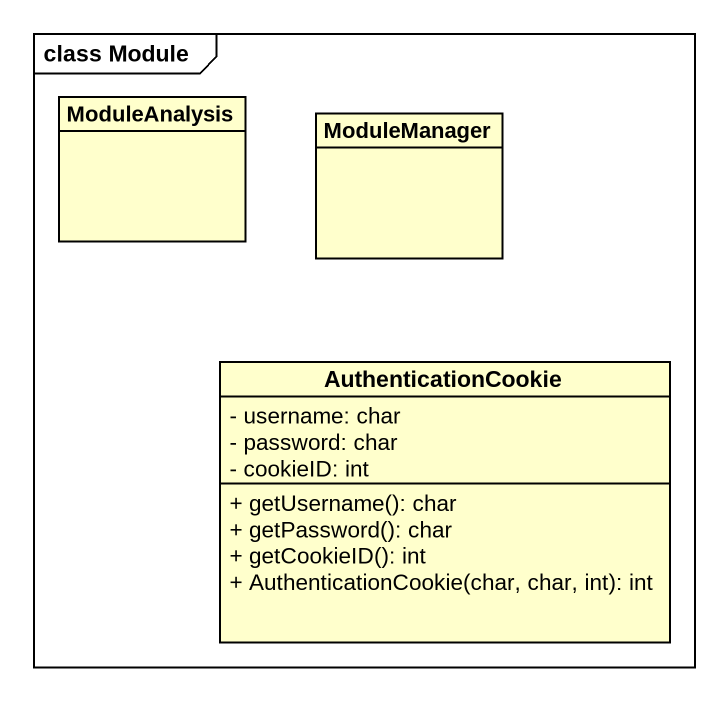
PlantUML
@startuml
mainframe class Module
hide circle
hide empty members
skinparam classAttributeIconSize 0
class ModuleAnalysis
class ModuleManager
class AuthenticationCookie {
  - username: char
  - password: char
  - cookieID: int
  + getUsername(): char
  + getPassword(): char
  + getCookieID(): int
  + AuthenticationCookie(char, char, int): int
}
@enduml
